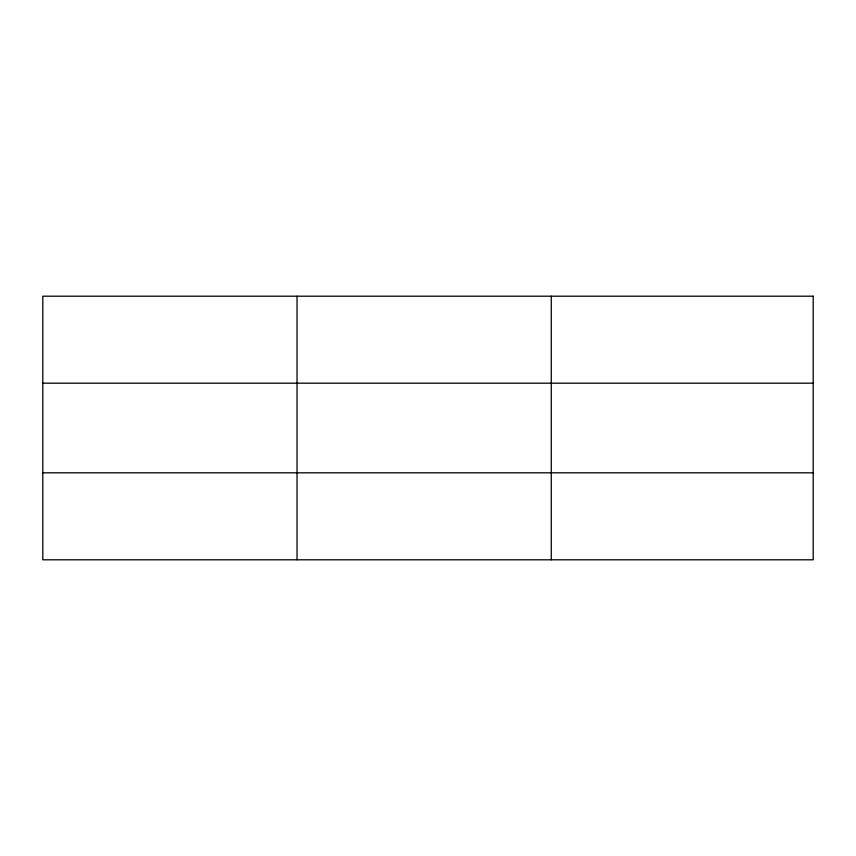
<?xml version="1.0" encoding="UTF-8"?>
<svg xmlns="http://www.w3.org/2000/svg" width="856" height="856" viewBox="0 0 856 856"><rect width="100%" height="100%" fill="white"/><g stroke="black" fill="none" stroke-linecap="round" stroke-linejoin="round"><path stroke-width="1.28" d="M297.032 296.197L297.032 559.803M551.264 296.197L551.264 559.803M42.8 383.188L813.2 383.188M42.8 472.812L813.2 472.812M813.2 296.197L813.2 559.803L42.8 559.803L42.8 296.197L813.2 296.197"/></g></svg>
